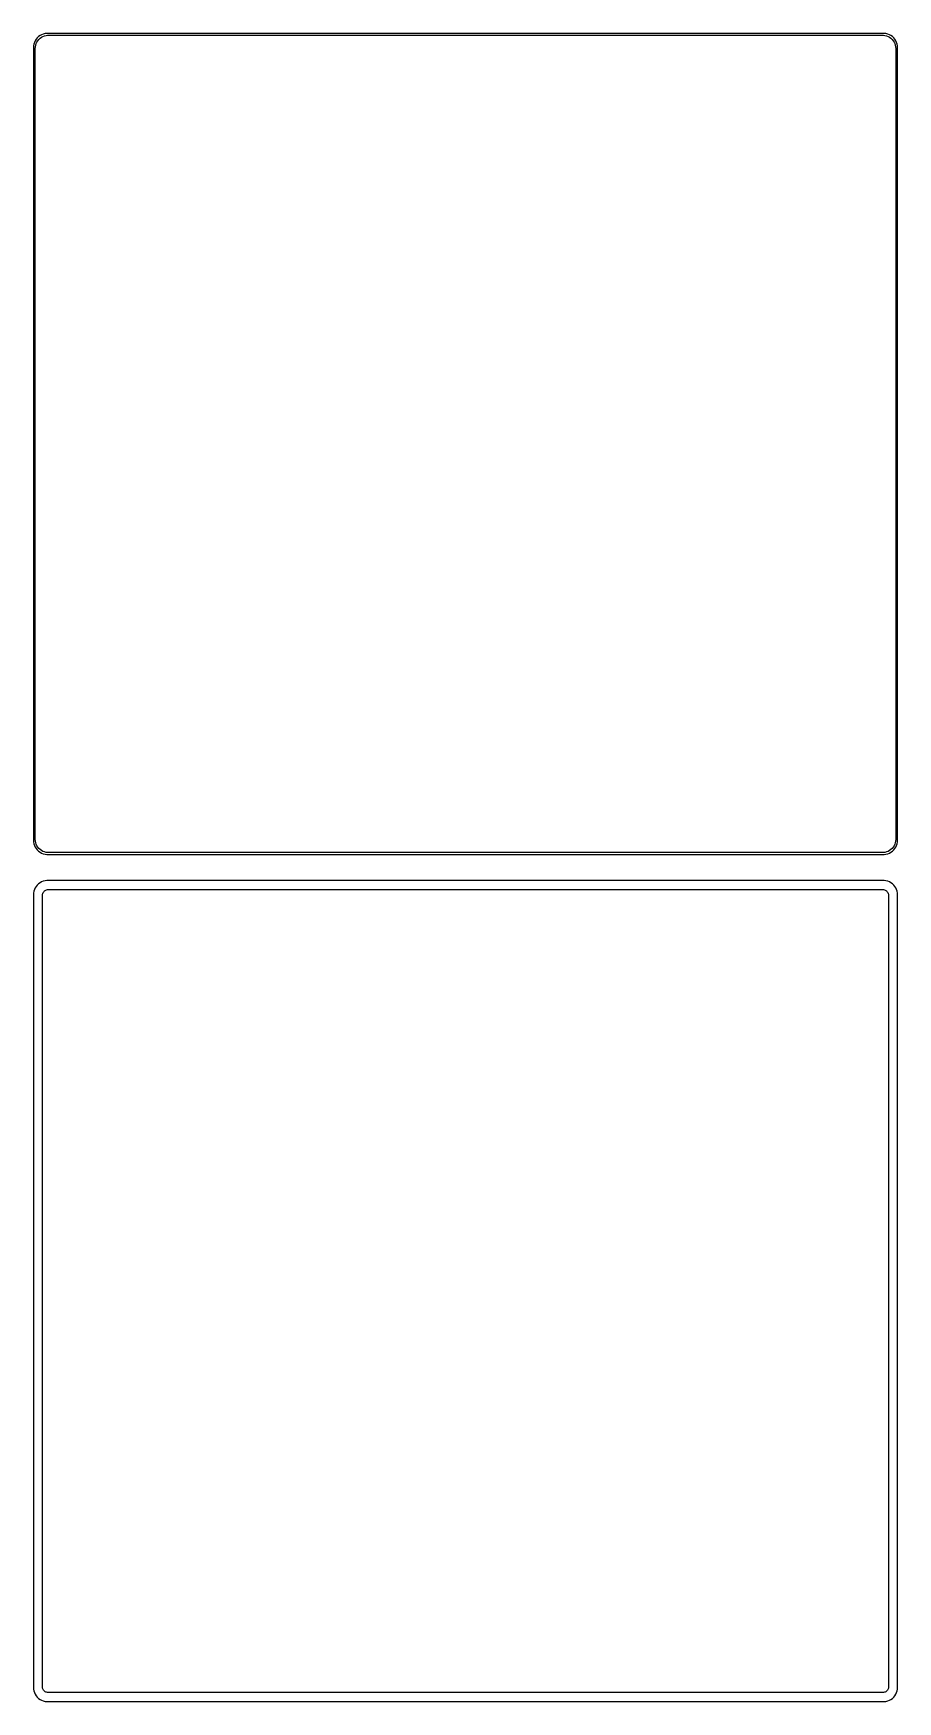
# Model space of a CAD drawing. Header units: metres. Extents: x -150 to 150, y 446 to 1024.
import ezdxf

# ---------------------------------------------------------------- set-up
doc = ezdxf.new("R2010")
doc.units = ezdxf.units.M

msp = doc.modelspace()

# ---------------------------------------------------------------- linework, layer by layer
for p, q in [((-149.961, 1020.13), (-150, 1019.5)), ((-150, 1019.5), (-150, 744.5)), ((-149.843, 1020.74), (-149.961, 1020.13)), ((-149.649, 1021.34), (-149.843, 1020.74)), ((-149.382, 1021.91), (-149.649, 1021.34)), ((-149.045, 1022.44), (-149.382, 1021.91)), ((-149.328, 1019.25), (-149.292, 1019.82)), ((-149.328, 744.75), (-149.328, 1019.25)), ((-149.292, 1019.82), (-149.185, 1020.39)), ((-149.185, 1020.39), (-149.007, 1020.94)), ((-148.645, 1022.92), (-149.045, 1022.44)), ((-149.007, 1020.94), (-148.762, 1021.46)), ((-148.762, 1021.46), (-148.454, 1021.94)), ((-148.187, 1023.35), (-148.645, 1022.92)), ((-148.454, 1021.94), (-148.088, 1022.38)), ((-147.679, 1023.72), (-148.187, 1023.35)), ((-148.088, 1022.38), (-147.668, 1022.78)), ((-147.129, 1024.02), (-147.679, 1023.72)), ((-147.668, 1022.78), (-147.203, 1023.12)), ((-147.203, 1023.12), (-146.699, 1023.39)), ((-146.545, 1024.26), (-147.129, 1024.02)), ((-146.699, 1023.39), (-146.165, 1023.6)), ((-145.937, 1024.41), (-146.545, 1024.26)), ((-146.165, 1023.6), (-145.608, 1023.75)), ((-145.314, 1024.49), (-145.937, 1024.41)), ((-145.608, 1023.75), (-145.037, 1023.82)), ((145.314, 1024.49), (-145.314, 1024.49)), ((-145.037, 1023.82), (145.037, 1023.82)), ((145.037, 1023.82), (145.608, 1023.75)), ((145.937, 1024.41), (145.314, 1024.49)), ((145.608, 1023.75), (146.165, 1023.6)), ((146.545, 1024.26), (145.937, 1024.41)), ((146.165, 1023.6), (146.699, 1023.39)), ((147.129, 1024.02), (146.545, 1024.26)), ((146.699, 1023.39), (147.203, 1023.12)), ((147.679, 1023.72), (147.129, 1024.02)), ((147.203, 1023.12), (147.668, 1022.78)), ((147.668, 1022.78), (148.088, 1022.38)), ((148.187, 1023.35), (147.679, 1023.72)), ((148.088, 1022.38), (148.454, 1021.94)), ((148.645, 1022.92), (148.187, 1023.35)), ((148.454, 1021.94), (148.762, 1021.46)), ((149.045, 1022.44), (148.645, 1022.92)), ((148.762, 1021.46), (149.007, 1020.94)), ((149.007, 1020.94), (149.185, 1020.39)), ((149.382, 1021.91), (149.045, 1022.44)), ((149.185, 1020.39), (149.292, 1019.82)), ((149.292, 1019.82), (149.328, 1019.25)), ((149.328, 1019.25), (149.328, 744.75)), ((149.649, 1021.34), (149.382, 1021.91)), ((149.843, 1020.74), (149.649, 1021.34)), ((149.961, 1020.13), (149.843, 1020.74)), ((150, 1019.5), (149.961, 1020.13)), ((150, 744.5), (150, 1019.5)), ((-150, 744.5), (-149.961, 743.873)), ((-149.961, 743.873), (-149.843, 743.257)), ((-149.843, 743.257), (-149.649, 742.659)), ((-149.649, 742.659), (-149.382, 742.091)), ((-149.382, 742.091), (-149.045, 741.561)), ((-149.292, 744.176), (-149.328, 744.75)), ((-149.185, 743.611), (-149.292, 744.176)), ((-149.007, 743.065), (-149.185, 743.611)), ((-149.045, 741.561), (-148.645, 741.077)), ((-148.762, 742.544), (-149.007, 743.065)), ((-148.454, 742.059), (-148.762, 742.544)), ((-148.088, 741.616), (-148.454, 742.059)), ((-147.668, 741.222), (-148.088, 741.616)), ((-147.203, 740.884), (-147.668, 741.222)), ((147.668, 741.222), (147.203, 740.884)), ((148.088, 741.616), (147.668, 741.222)), ((148.454, 742.059), (148.088, 741.616)), ((148.762, 742.544), (148.454, 742.059)), ((148.645, 741.077), (149.045, 741.561)), ((149.007, 743.065), (148.762, 742.544)), ((149.185, 743.611), (149.007, 743.065)), ((149.045, 741.561), (149.382, 742.091)), ((149.292, 744.176), (149.185, 743.611)), ((149.328, 744.75), (149.292, 744.176)), ((149.382, 742.091), (149.649, 742.659)), ((149.649, 742.659), (149.843, 743.257)), ((149.843, 743.257), (149.961, 743.873)), ((149.961, 743.873), (150, 744.5)), ((-148.645, 741.077), (-148.187, 740.647)), ((-148.187, 740.647), (-147.679, 740.278)), ((-147.679, 740.278), (-147.129, 739.976)), ((-146.699, 740.607), (-147.203, 740.884)), ((-147.129, 739.976), (-146.545, 739.745)), ((-146.165, 740.396), (-146.699, 740.607)), ((-146.545, 739.745), (-145.937, 739.589)), ((-145.608, 740.253), (-146.165, 740.396)), ((-145.937, 739.589), (-145.314, 739.51)), ((-145.037, 740.181), (-145.608, 740.253)), ((-145.314, 739.51), (145.314, 739.51)), ((145.037, 740.181), (-145.037, 740.181)), ((145.608, 740.253), (145.037, 740.181)), ((145.314, 739.51), (145.937, 739.589)), ((146.165, 740.396), (145.608, 740.253)), ((145.937, 739.589), (146.545, 739.745)), ((146.699, 740.607), (146.165, 740.396)), ((146.545, 739.745), (147.129, 739.976)), ((147.203, 740.884), (146.699, 740.607)), ((147.129, 739.976), (147.679, 740.278)), ((147.679, 740.278), (148.187, 740.647)), ((148.187, 740.647), (148.645, 741.077)), ((-147.679, 729.722), (-148.187, 729.353)), ((-147.129, 730.024), (-147.679, 729.722)), ((-146.545, 730.255), (-147.129, 730.024)), ((-145.937, 730.411), (-146.545, 730.255)), ((-145.314, 730.49), (-145.937, 730.411)), ((145.314, 730.49), (-145.314, 730.49)), ((145.937, 730.411), (145.314, 730.49)), ((146.545, 730.255), (145.937, 730.411)), ((147.129, 730.024), (146.545, 730.255)), ((147.679, 729.722), (147.129, 730.024)), ((148.187, 729.353), (147.679, 729.722)), ((-149.961, 726.127), (-150, 725.5)), ((-150, 725.5), (-150, 450.5)), ((-149.843, 726.743), (-149.961, 726.127)), ((-149.649, 727.341), (-149.843, 726.743)), ((-149.382, 727.909), (-149.649, 727.341)), ((-149.045, 728.439), (-149.382, 727.909)), ((-148.645, 728.923), (-149.045, 728.439)), ((-148.187, 729.353), (-148.645, 728.923)), ((-146.86, 725.25), (-146.843, 725.514)), ((-146.86, 450.75), (-146.86, 725.25)), ((-146.843, 725.514), (-146.793, 725.775)), ((-146.793, 725.775), (-146.711, 726.027)), ((-146.711, 726.027), (-146.599, 726.266)), ((-146.599, 726.266), (-146.457, 726.49)), ((-146.457, 726.49), (-146.288, 726.694)), ((-146.288, 726.694), (-146.095, 726.876)), ((-146.095, 726.876), (-145.88, 727.031)), ((-145.88, 727.031), (-145.648, 727.159)), ((-145.648, 727.159), (-145.402, 727.256)), ((-145.402, 727.256), (-145.145, 727.322)), ((-145.145, 727.322), (-144.882, 727.355)), ((-144.882, 727.355), (144.882, 727.355)), ((144.882, 727.355), (145.145, 727.322)), ((145.145, 727.322), (145.402, 727.256)), ((145.402, 727.256), (145.648, 727.159)), ((145.648, 727.159), (145.88, 727.031)), ((145.88, 727.031), (146.095, 726.876)), ((146.095, 726.876), (146.288, 726.694)), ((146.288, 726.694), (146.457, 726.49)), ((146.457, 726.49), (146.599, 726.266)), ((146.599, 726.266), (146.711, 726.027)), ((146.711, 726.027), (146.793, 725.775)), ((146.793, 725.775), (146.843, 725.514)), ((146.843, 725.514), (146.86, 725.25)), ((146.86, 725.25), (146.86, 450.75)), ((148.645, 728.923), (148.187, 729.353)), ((149.045, 728.439), (148.645, 728.923)), ((149.382, 727.909), (149.045, 728.439)), ((149.649, 727.341), (149.382, 727.909)), ((149.843, 726.743), (149.649, 727.341)), ((149.961, 726.127), (149.843, 726.743)), ((150, 725.5), (149.961, 726.127)), ((150, 450.5), (150, 725.5)), ((-150, 450.5), (-149.961, 449.873)), ((-149.961, 449.873), (-149.843, 449.257)), ((-149.843, 449.257), (-149.649, 448.659)), ((-149.649, 448.659), (-149.382, 448.091)), ((-149.382, 448.091), (-149.045, 447.561)), ((-149.045, 447.561), (-148.645, 447.077)), ((-148.645, 447.077), (-148.187, 446.647)), ((-148.187, 446.647), (-147.679, 446.278)), ((-147.679, 446.278), (-147.129, 445.976)), ((-147.129, 445.976), (-146.545, 445.745)), ((-146.843, 450.486), (-146.86, 450.75)), ((-146.793, 450.225), (-146.843, 450.486)), ((-146.711, 449.973), (-146.793, 450.225)), ((-146.599, 449.734), (-146.711, 449.973)), ((-146.457, 449.51), (-146.599, 449.734)), ((-146.288, 449.306), (-146.457, 449.51)), ((-146.095, 449.124), (-146.288, 449.306)), ((-145.88, 448.969), (-146.095, 449.124)), ((-145.648, 448.841), (-145.88, 448.969)), ((-145.402, 448.744), (-145.648, 448.841)), ((-145.145, 448.678), (-145.402, 448.744)), ((-144.882, 448.645), (-145.145, 448.678)), ((144.882, 448.645), (-144.882, 448.645)), ((145.145, 448.678), (144.882, 448.645)), ((145.402, 448.744), (145.145, 448.678)), ((145.648, 448.841), (145.402, 448.744)), ((145.88, 448.969), (145.648, 448.841)), ((146.095, 449.124), (145.88, 448.969)), ((146.288, 449.306), (146.095, 449.124)), ((146.457, 449.51), (146.288, 449.306)), ((146.599, 449.734), (146.457, 449.51)), ((146.545, 445.745), (147.129, 445.976)), ((146.711, 449.973), (146.599, 449.734)), ((146.793, 450.225), (146.711, 449.973)), ((146.843, 450.486), (146.793, 450.225)), ((146.86, 450.75), (146.843, 450.486)), ((147.129, 445.976), (147.679, 446.278)), ((147.679, 446.278), (148.187, 446.647)), ((148.187, 446.647), (148.645, 447.077)), ((148.645, 447.077), (149.045, 447.561)), ((149.045, 447.561), (149.382, 448.091)), ((149.382, 448.091), (149.649, 448.659)), ((149.649, 448.659), (149.843, 449.257)), ((149.843, 449.257), (149.961, 449.873)), ((149.961, 449.873), (150, 450.5)), ((-146.545, 445.745), (-145.937, 445.589)), ((-145.937, 445.589), (-145.314, 445.51)), ((-145.314, 445.51), (145.314, 445.51)), ((145.314, 445.51), (145.937, 445.589)), ((145.937, 445.589), (146.545, 445.745))]:
    msp.add_line(p, q)

doc.saveas('drawing.dxf')
